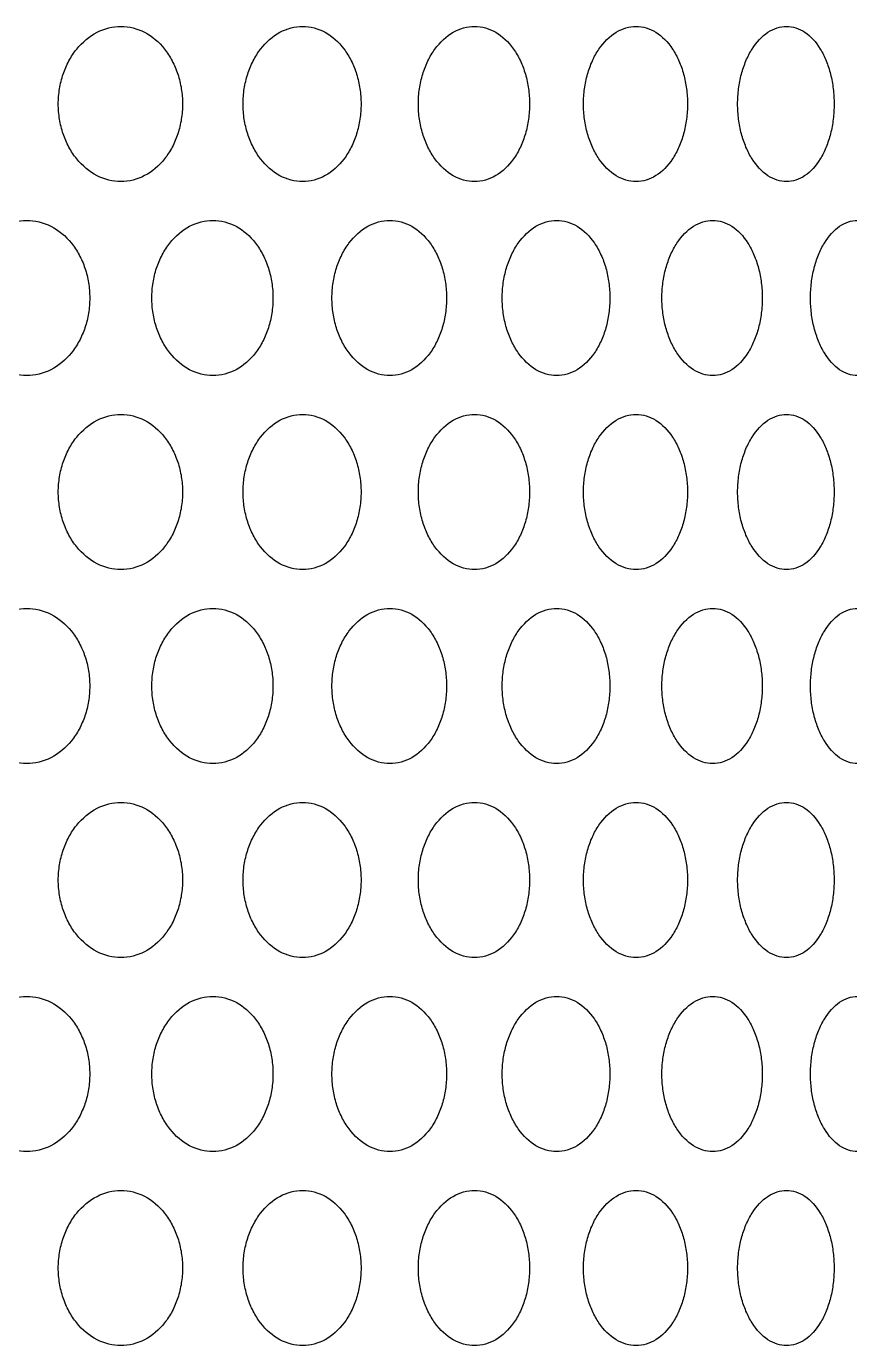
# Model space of a CAD drawing. Header units: millimetres. Extents: x 324 to 7054, y -67 to 2159.
# Drawn here: x 845.6 to 888.1, y 345 to 413 of the extents above; entities that cross this region are included whole.
import ezdxf

# ---------------------------------------------------------------- set-up
doc = ezdxf.new("R2010")
doc.units = ezdxf.units.MM
doc.header["$LTSCALE"] = 153.67
doc.layers.add('02___PRT_ALL_AXES', color=7, linetype='CONTINUOUS')

msp = doc.modelspace()

# ---------------------------------------------------------------- linework, layer by layer
at = {"layer": '02___PRT_ALL_AXES', "linetype": 'Continuous'}
for points in [[(847.27624, 409), (847.27652, 409.26583), (847.31869, 409.78945), (847.50605, 410.54514), (847.80588, 411.23528), (848.34551, 412.04859), (849.24069, 412.7909), (850.50523, 413.10456), (851.75798, 412.79082), (852.63553, 412.05038), (853.16167, 411.2386), (853.45383, 410.54817), (853.63618, 409.79095), (853.67715, 409.2663), (853.67742, 409)], [(856.79919, 409), (856.79946, 409.26583), (856.83959, 409.78945), (857.0179, 410.54514), (857.3032, 411.23528), (857.81655, 412.04859), (858.66777, 412.7909), (859.86921, 413.10456), (861.05834, 412.79082), (861.89062, 412.05038), (862.38939, 411.2386), (862.66629, 410.54817), (862.83908, 409.79095), (862.8779, 409.2663), (862.87815, 409)], [(865.83264, 409), (865.83289, 409.26583), (865.87083, 409.78945), (866.03938, 410.54514), (866.309, 411.23528), (866.79401, 412.04859), (867.59787, 412.7909), (868.7314, 413.10456), (869.85217, 412.79082), (870.63583, 412.05038), (871.10524, 411.2386), (871.36577, 410.54817), (871.52831, 409.79095), (871.56482, 409.2663), (871.56506, 409)], [(874.34044, 409), (874.34068, 409.26583), (874.37627, 409.78945), (874.53437, 410.54514), (874.78724, 411.23528), (875.24198, 412.04859), (875.99525, 412.7909), (877.05633, 413.10456), (878.10425, 412.79082), (878.83617, 412.05038), (879.27434, 411.2386), (879.51745, 410.54817), (879.66908, 409.79095), (879.70314, 409.2663), (879.70336, 409)], [(882.28853, 409), (882.28875, 409.26583), (882.32185, 409.78945), (882.46888, 410.54514), (882.70398, 411.23528), (883.12662, 412.04859), (883.8263, 412.7909), (884.81069, 413.10456), (885.78155, 412.79082), (886.4588, 412.05038), (886.86397, 411.2386), (887.08869, 410.54817), (887.22882, 409.79095), (887.26029, 409.2663), (887.26049, 409)], [(853.67742, 409), (853.67715, 408.73417), (853.63633, 408.21055), (853.45474, 407.45486), (853.16343, 406.76472), (852.6373, 405.95141), (851.75897, 405.2091), (850.50284, 404.89544), (849.24168, 405.20918), (848.34732, 405.94962), (847.8077, 406.7614), (847.50699, 407.45183), (847.31885, 408.20905), (847.27652, 408.7337), (847.27624, 409)], [(862.87815, 409), (862.87789, 408.73417), (862.83922, 408.21055), (862.66715, 407.45486), (862.39107, 406.76472), (861.8923, 405.95141), (861.05928, 405.2091), (859.86694, 404.89544), (858.6687, 405.20918), (857.81827, 405.94962), (857.30493, 406.7614), (857.01879, 407.45183), (856.83974, 408.20905), (856.79945, 408.7337), (856.79919, 409)], [(871.56506, 409), (871.56482, 408.73417), (871.52844, 408.21055), (871.36658, 407.45486), (871.10682, 406.76472), (870.63742, 405.95141), (869.85305, 405.2091), (868.72926, 404.89544), (867.59875, 405.20918), (866.79564, 405.94962), (866.31063, 406.7614), (866.04022, 407.45183), (865.87097, 408.20905), (865.83289, 408.7337), (865.83264, 409)], [(879.70336, 409), (879.70314, 408.73417), (879.66921, 408.21055), (879.5182, 407.45486), (879.27581, 406.76472), (878.83765, 405.95141), (878.10507, 405.2091), (877.05433, 404.89544), (875.99608, 405.20918), (875.2435, 405.94962), (874.78877, 406.7614), (874.53516, 407.45183), (874.3764, 408.20905), (874.34067, 408.7337), (874.34044, 409)], [(887.26049, 409), (887.26028, 408.73417), (887.22893, 408.21055), (887.08938, 407.45486), (886.86533, 406.76472), (886.46017, 405.95141), (885.78231, 405.2091), (884.80883, 404.89544), (883.82707, 405.20918), (883.12804, 405.94962), (882.7054, 406.7614), (882.46961, 407.45183), (882.32197, 408.20905), (882.28874, 408.7337), (882.28853, 409)], [(842.34305, 399), (842.34334, 399.26583), (842.38646, 399.78945), (842.57807, 400.54514), (842.88472, 401.23528), (843.43668, 402.04859), (844.3525, 402.7909), (845.64671, 403.10456), (846.9294, 402.79082), (847.82828, 402.05038), (848.36732, 401.2386), (848.66669, 400.54817), (848.85354, 399.79095), (848.89552, 399.2663), (848.8958, 399)], [(852.09656, 399), (852.09684, 399.26583), (852.13801, 399.78945), (852.32094, 400.54514), (852.61365, 401.23528), (853.1404, 402.04859), (854.01404, 402.7909), (855.24764, 403.10456), (856.4692, 402.79082), (857.32454, 402.05038), (857.83725, 401.2386), (858.12193, 400.54817), (858.29958, 399.79095), (858.3395, 399.2663), (858.33976, 399)], [(861.37941, 399), (861.37967, 399.26583), (861.41873, 399.78945), (861.59224, 400.54514), (861.86984, 401.23528), (862.36927, 402.04859), (863.19722, 402.7909), (864.36529, 403.10456), (865.52082, 402.79082), (866.3292, 402.05038), (866.81353, 401.2386), (867.08238, 400.54817), (867.25013, 399.79095), (867.28781, 399.2663), (867.28806, 399)], [(870.15443, 399), (870.15467, 399.26583), (870.19146, 399.78945), (870.35486, 400.54514), (870.61623, 401.23528), (871.08635, 402.04859), (871.8653, 402.7909), (872.96316, 403.10456), (874.04804, 402.79082), (874.80622, 402.05038), (875.26023, 401.2386), (875.51218, 400.54817), (875.66934, 399.79095), (875.70465, 399.2663), (875.70488, 399)], [(878.38649, 399), (878.38672, 399.26583), (878.42108, 399.78945), (878.57372, 400.54514), (878.81783, 401.23528), (879.25674, 402.04859), (879.98358, 402.7909), (881.00683, 403.10456), (882.01672, 402.79082), (882.72166, 402.05038), (883.14354, 401.2386), (883.37757, 400.54817), (883.52353, 399.79095), (883.55631, 399.2663), (883.55652, 399)], [(886.04264, 399), (886.04286, 399.26583), (886.07467, 399.78945), (886.21593, 400.54514), (886.44179, 401.23528), (886.84774, 402.04859), (887.51956, 402.7909), (888.4641, 403.10456), (889.39496, 402.79082), (890.04385, 402.05038), (890.4319, 401.2386), (890.64708, 400.54817), (890.78124, 399.79095), (890.81137, 399.2663), (890.81157, 399)], [(848.8958, 399), (848.89552, 398.73417), (848.85369, 398.21055), (848.66761, 397.45486), (848.36913, 396.76472), (847.83009, 395.95141), (846.93041, 395.2091), (845.64427, 394.89544), (844.35351, 395.20918), (843.43854, 395.94962), (842.88658, 396.7614), (842.57902, 397.45183), (842.38662, 398.20905), (842.34333, 398.7337), (842.34305, 399)], [(858.33976, 399), (858.33949, 398.73417), (858.29973, 398.21055), (858.12281, 397.45486), (857.83897, 396.76472), (857.32626, 395.95141), (856.47016, 395.2091), (855.24531, 394.89544), (854.015, 395.20918), (853.14217, 395.94962), (852.61542, 396.7614), (852.32185, 397.45183), (852.13816, 398.20905), (852.09683, 398.7337), (852.09656, 399)], [(867.28806, 399), (867.28781, 398.73417), (867.25026, 398.21055), (867.08321, 397.45486), (866.81516, 396.76472), (866.33083, 395.95141), (865.52173, 395.2091), (864.36309, 394.89544), (863.19813, 395.20918), (862.37095, 395.94962), (861.87152, 396.7614), (861.5931, 397.45183), (861.41887, 398.20905), (861.37967, 398.7337), (861.37941, 399)], [(875.70488, 399), (875.70464, 398.73417), (875.66947, 398.21055), (875.51296, 397.45486), (875.26176, 396.76472), (874.80775, 395.95141), (874.0489, 395.2091), (872.96109, 394.89544), (871.86616, 395.20918), (871.08792, 395.94962), (870.61782, 396.7614), (870.35567, 397.45183), (870.19159, 398.20905), (870.15467, 398.7337), (870.15443, 399)], [(883.55652, 399), (883.5563, 398.73417), (883.52365, 398.21055), (883.3783, 397.45486), (883.14496, 396.76472), (882.72308, 395.95141), (882.01752, 395.2091), (881.0049, 394.89544), (879.98438, 395.20918), (879.25821, 395.94962), (878.81931, 396.7614), (878.57449, 397.45183), (878.42121, 398.20905), (878.38671, 398.7337), (878.38649, 399)], [(890.81157, 399), (890.81137, 398.73417), (890.78135, 398.21055), (890.64775, 397.45486), (890.4332, 396.76472), (890.04516, 395.95141), (889.3957, 395.2091), (888.46232, 394.89544), (887.5203, 395.20918), (886.84911, 395.94962), (886.44316, 396.7614), (886.21664, 397.45183), (886.07478, 398.20905), (886.04285, 398.7337), (886.04264, 399)], [(847.27624, 389), (847.27652, 389.26583), (847.31869, 389.78945), (847.50605, 390.54514), (847.80588, 391.23528), (848.34551, 392.04859), (849.24069, 392.7909), (850.50523, 393.10456), (851.75798, 392.79082), (852.63553, 392.05038), (853.16167, 391.2386), (853.45383, 390.54817), (853.63618, 389.79095), (853.67715, 389.2663), (853.67742, 389)], [(856.79919, 389), (856.79946, 389.26583), (856.83959, 389.78945), (857.0179, 390.54514), (857.3032, 391.23528), (857.81655, 392.04859), (858.66777, 392.7909), (859.86921, 393.10456), (861.05834, 392.79082), (861.89062, 392.05038), (862.38939, 391.2386), (862.66629, 390.54817), (862.83908, 389.79095), (862.8779, 389.2663), (862.87815, 389)], [(865.83264, 389), (865.83289, 389.26583), (865.87083, 389.78945), (866.03938, 390.54514), (866.309, 391.23528), (866.79401, 392.04859), (867.59787, 392.7909), (868.7314, 393.10456), (869.85217, 392.79082), (870.63583, 392.05038), (871.10524, 391.2386), (871.36577, 390.54817), (871.52831, 389.79095), (871.56482, 389.2663), (871.56506, 389)], [(874.34044, 389), (874.34068, 389.26583), (874.37627, 389.78945), (874.53437, 390.54514), (874.78724, 391.23528), (875.24198, 392.04859), (875.99525, 392.7909), (877.05633, 393.10456), (878.10425, 392.79082), (878.83617, 392.05038), (879.27434, 391.2386), (879.51745, 390.54817), (879.66908, 389.79095), (879.70314, 389.2663), (879.70336, 389)], [(882.28853, 389), (882.28875, 389.26583), (882.32185, 389.78945), (882.46888, 390.54514), (882.70398, 391.23528), (883.12662, 392.04859), (883.8263, 392.7909), (884.81069, 393.10456), (885.78155, 392.79082), (886.4588, 392.05038), (886.86397, 391.2386), (887.08869, 390.54817), (887.22882, 389.79095), (887.26029, 389.2663), (887.26049, 389)], [(853.67742, 389), (853.67715, 388.73417), (853.63633, 388.21055), (853.45474, 387.45486), (853.16343, 386.76472), (852.6373, 385.95141), (851.75897, 385.2091), (850.50284, 384.89544), (849.24168, 385.20918), (848.34732, 385.94962), (847.8077, 386.7614), (847.50699, 387.45183), (847.31885, 388.20905), (847.27652, 388.7337), (847.27624, 389)], [(862.87815, 389), (862.87789, 388.73417), (862.83922, 388.21055), (862.66715, 387.45486), (862.39107, 386.76472), (861.8923, 385.95141), (861.05928, 385.2091), (859.86694, 384.89544), (858.6687, 385.20918), (857.81827, 385.94962), (857.30493, 386.7614), (857.01879, 387.45183), (856.83974, 388.20905), (856.79945, 388.7337), (856.79919, 389)], [(871.56506, 389), (871.56482, 388.73417), (871.52844, 388.21055), (871.36658, 387.45486), (871.10682, 386.76472), (870.63742, 385.95141), (869.85305, 385.2091), (868.72926, 384.89544), (867.59875, 385.20918), (866.79564, 385.94962), (866.31063, 386.7614), (866.04022, 387.45183), (865.87097, 388.20905), (865.83289, 388.7337), (865.83264, 389)], [(879.70336, 389), (879.70314, 388.73417), (879.66921, 388.21055), (879.5182, 387.45486), (879.27581, 386.76472), (878.83765, 385.95141), (878.10507, 385.2091), (877.05433, 384.89544), (875.99608, 385.20918), (875.2435, 385.94962), (874.78877, 386.7614), (874.53516, 387.45183), (874.3764, 388.20905), (874.34067, 388.7337), (874.34044, 389)], [(887.26049, 389), (887.26028, 388.73417), (887.22893, 388.21055), (887.08938, 387.45486), (886.86533, 386.76472), (886.46017, 385.95141), (885.78231, 385.2091), (884.80883, 384.89544), (883.82707, 385.20918), (883.12804, 385.94962), (882.7054, 386.7614), (882.46961, 387.45183), (882.32197, 388.20905), (882.28874, 388.7337), (882.28853, 389)], [(842.34305, 379), (842.34334, 379.26583), (842.38646, 379.78945), (842.57807, 380.54514), (842.88472, 381.23528), (843.43668, 382.04859), (844.3525, 382.7909), (845.64671, 383.10456), (846.9294, 382.79082), (847.82828, 382.05038), (848.36732, 381.2386), (848.66669, 380.54817), (848.85354, 379.79095), (848.89552, 379.2663), (848.8958, 379)], [(852.09656, 379), (852.09684, 379.26583), (852.13801, 379.78945), (852.32094, 380.54514), (852.61365, 381.23528), (853.1404, 382.04859), (854.01404, 382.7909), (855.24764, 383.10456), (856.4692, 382.79082), (857.32454, 382.05038), (857.83725, 381.2386), (858.12193, 380.54817), (858.29958, 379.79095), (858.3395, 379.2663), (858.33976, 379)], [(861.37941, 379), (861.37967, 379.26583), (861.41873, 379.78945), (861.59224, 380.54514), (861.86984, 381.23528), (862.36927, 382.04859), (863.19722, 382.7909), (864.36529, 383.10456), (865.52082, 382.79082), (866.3292, 382.05038), (866.81353, 381.2386), (867.08238, 380.54817), (867.25013, 379.79095), (867.28781, 379.2663), (867.28806, 379)], [(870.15443, 379), (870.15467, 379.26583), (870.19146, 379.78945), (870.35486, 380.54514), (870.61623, 381.23528), (871.08635, 382.04859), (871.8653, 382.7909), (872.96316, 383.10456), (874.04804, 382.79082), (874.80622, 382.05038), (875.26023, 381.2386), (875.51218, 380.54817), (875.66934, 379.79095), (875.70465, 379.2663), (875.70488, 379)], [(878.38649, 379), (878.38672, 379.26583), (878.42108, 379.78945), (878.57372, 380.54514), (878.81783, 381.23528), (879.25674, 382.04859), (879.98358, 382.7909), (881.00683, 383.10456), (882.01672, 382.79082), (882.72166, 382.05038), (883.14354, 381.2386), (883.37757, 380.54817), (883.52353, 379.79095), (883.55631, 379.2663), (883.55652, 379)], [(886.04264, 379), (886.04286, 379.26583), (886.07467, 379.78945), (886.21593, 380.54514), (886.44179, 381.23528), (886.84774, 382.04859), (887.51956, 382.7909), (888.4641, 383.10456), (889.39496, 382.79082), (890.04385, 382.05038), (890.4319, 381.2386), (890.64708, 380.54817), (890.78124, 379.79095), (890.81137, 379.2663), (890.81157, 379)], [(848.8958, 379), (848.89552, 378.73417), (848.85369, 378.21055), (848.66761, 377.45486), (848.36913, 376.76472), (847.83009, 375.95141), (846.93041, 375.2091), (845.64427, 374.89544), (844.35351, 375.20918), (843.43854, 375.94962), (842.88658, 376.7614), (842.57902, 377.45183), (842.38662, 378.20905), (842.34333, 378.7337), (842.34305, 379)], [(858.33976, 379), (858.33949, 378.73417), (858.29973, 378.21055), (858.12281, 377.45486), (857.83897, 376.76472), (857.32626, 375.95141), (856.47016, 375.2091), (855.24531, 374.89544), (854.015, 375.20918), (853.14217, 375.94962), (852.61542, 376.7614), (852.32185, 377.45183), (852.13816, 378.20905), (852.09683, 378.7337), (852.09656, 379)], [(867.28806, 379), (867.28781, 378.73417), (867.25026, 378.21055), (867.08321, 377.45486), (866.81516, 376.76472), (866.33083, 375.95141), (865.52173, 375.2091), (864.36309, 374.89544), (863.19813, 375.20918), (862.37095, 375.94962), (861.87152, 376.7614), (861.5931, 377.45183), (861.41887, 378.20905), (861.37967, 378.7337), (861.37941, 379)], [(875.70488, 379), (875.70464, 378.73417), (875.66947, 378.21055), (875.51296, 377.45486), (875.26176, 376.76472), (874.80775, 375.95141), (874.0489, 375.2091), (872.96109, 374.89544), (871.86616, 375.20918), (871.08792, 375.94962), (870.61782, 376.7614), (870.35567, 377.45183), (870.19159, 378.20905), (870.15467, 378.7337), (870.15443, 379)], [(883.55652, 379), (883.5563, 378.73417), (883.52365, 378.21055), (883.3783, 377.45486), (883.14496, 376.76472), (882.72308, 375.95141), (882.01752, 375.2091), (881.0049, 374.89544), (879.98438, 375.20918), (879.25821, 375.94962), (878.81931, 376.7614), (878.57449, 377.45183), (878.42121, 378.20905), (878.38671, 378.7337), (878.38649, 379)], [(890.81157, 379), (890.81137, 378.73417), (890.78135, 378.21055), (890.64775, 377.45486), (890.4332, 376.76472), (890.04516, 375.95141), (889.3957, 375.2091), (888.46232, 374.89544), (887.5203, 375.20918), (886.84911, 375.94962), (886.44316, 376.7614), (886.21664, 377.45183), (886.07478, 378.20905), (886.04285, 378.7337), (886.04264, 379)], [(847.27624, 369), (847.27652, 369.26583), (847.31869, 369.78945), (847.50605, 370.54514), (847.80588, 371.23528), (848.34551, 372.04859), (849.24069, 372.7909), (850.50523, 373.10456), (851.75798, 372.79082), (852.63553, 372.05038), (853.16167, 371.2386), (853.45383, 370.54817), (853.63618, 369.79095), (853.67715, 369.2663), (853.67742, 369)], [(856.79919, 369), (856.79946, 369.26583), (856.83959, 369.78945), (857.0179, 370.54514), (857.3032, 371.23528), (857.81655, 372.04859), (858.66777, 372.7909), (859.86921, 373.10456), (861.05834, 372.79082), (861.89062, 372.05038), (862.38939, 371.2386), (862.66629, 370.54817), (862.83908, 369.79095), (862.8779, 369.2663), (862.87815, 369)], [(865.83264, 369), (865.83289, 369.26583), (865.87083, 369.78945), (866.03938, 370.54514), (866.309, 371.23528), (866.79401, 372.04859), (867.59787, 372.7909), (868.7314, 373.10456), (869.85217, 372.79082), (870.63583, 372.05038), (871.10524, 371.2386), (871.36577, 370.54817), (871.52831, 369.79095), (871.56482, 369.2663), (871.56506, 369)], [(874.34044, 369), (874.34068, 369.26583), (874.37627, 369.78945), (874.53437, 370.54514), (874.78724, 371.23528), (875.24198, 372.04859), (875.99525, 372.7909), (877.05633, 373.10456), (878.10425, 372.79082), (878.83617, 372.05038), (879.27434, 371.2386), (879.51745, 370.54817), (879.66908, 369.79095), (879.70314, 369.2663), (879.70336, 369)], [(882.28853, 369), (882.28875, 369.26583), (882.32185, 369.78945), (882.46888, 370.54514), (882.70398, 371.23528), (883.12662, 372.04859), (883.8263, 372.7909), (884.81069, 373.10456), (885.78155, 372.79082), (886.4588, 372.05038), (886.86397, 371.2386), (887.08869, 370.54817), (887.22882, 369.79095), (887.26029, 369.2663), (887.26049, 369)], [(853.67742, 369), (853.67715, 368.73417), (853.63633, 368.21055), (853.45474, 367.45486), (853.16343, 366.76472), (852.6373, 365.95141), (851.75897, 365.2091), (850.50284, 364.89544), (849.24168, 365.20918), (848.34732, 365.94962), (847.8077, 366.7614), (847.50699, 367.45183), (847.31885, 368.20905), (847.27652, 368.7337), (847.27624, 369)], [(862.87815, 369), (862.87789, 368.73417), (862.83922, 368.21055), (862.66715, 367.45486), (862.39107, 366.76472), (861.8923, 365.95141), (861.05928, 365.2091), (859.86694, 364.89544), (858.6687, 365.20918), (857.81827, 365.94962), (857.30493, 366.7614), (857.01879, 367.45183), (856.83974, 368.20905), (856.79945, 368.7337), (856.79919, 369)], [(871.56506, 369), (871.56482, 368.73417), (871.52844, 368.21055), (871.36658, 367.45486), (871.10682, 366.76472), (870.63742, 365.95141), (869.85305, 365.2091), (868.72926, 364.89544), (867.59875, 365.20918), (866.79564, 365.94962), (866.31063, 366.7614), (866.04022, 367.45183), (865.87097, 368.20905), (865.83289, 368.7337), (865.83264, 369)], [(879.70336, 369), (879.70314, 368.73417), (879.66921, 368.21055), (879.5182, 367.45486), (879.27581, 366.76472), (878.83765, 365.95141), (878.10507, 365.2091), (877.05433, 364.89544), (875.99608, 365.20918), (875.2435, 365.94962), (874.78877, 366.7614), (874.53516, 367.45183), (874.3764, 368.20905), (874.34067, 368.7337), (874.34044, 369)], [(887.26049, 369), (887.26028, 368.73417), (887.22893, 368.21055), (887.08938, 367.45486), (886.86533, 366.76472), (886.46017, 365.95141), (885.78231, 365.2091), (884.80883, 364.89544), (883.82707, 365.20918), (883.12804, 365.94962), (882.7054, 366.7614), (882.46961, 367.45183), (882.32197, 368.20905), (882.28874, 368.7337), (882.28853, 369)], [(842.34305, 359), (842.34334, 359.26583), (842.38646, 359.78945), (842.57807, 360.54514), (842.88472, 361.23528), (843.43668, 362.04859), (844.3525, 362.7909), (845.64671, 363.10456), (846.9294, 362.79082), (847.82828, 362.05038), (848.36732, 361.2386), (848.66669, 360.54817), (848.85354, 359.79095), (848.89552, 359.2663), (848.8958, 359)], [(852.09656, 359), (852.09684, 359.26583), (852.13801, 359.78945), (852.32094, 360.54514), (852.61365, 361.23528), (853.1404, 362.04859), (854.01404, 362.7909), (855.24764, 363.10456), (856.4692, 362.79082), (857.32454, 362.05038), (857.83725, 361.2386), (858.12193, 360.54817), (858.29958, 359.79095), (858.3395, 359.2663), (858.33976, 359)], [(861.37941, 359), (861.37967, 359.26583), (861.41873, 359.78945), (861.59224, 360.54514), (861.86984, 361.23528), (862.36927, 362.04859), (863.19722, 362.7909), (864.36529, 363.10456), (865.52082, 362.79082), (866.3292, 362.05038), (866.81353, 361.2386), (867.08238, 360.54817), (867.25013, 359.79095), (867.28781, 359.2663), (867.28806, 359)], [(870.15443, 359), (870.15467, 359.26583), (870.19146, 359.78945), (870.35486, 360.54514), (870.61623, 361.23528), (871.08635, 362.04859), (871.8653, 362.7909), (872.96316, 363.10456), (874.04804, 362.79082), (874.80622, 362.05038), (875.26023, 361.2386), (875.51218, 360.54817), (875.66934, 359.79095), (875.70465, 359.2663), (875.70488, 359)], [(878.38649, 359), (878.38672, 359.26583), (878.42108, 359.78945), (878.57372, 360.54514), (878.81783, 361.23528), (879.25674, 362.04859), (879.98358, 362.7909), (881.00683, 363.10456), (882.01672, 362.79082), (882.72166, 362.05038), (883.14354, 361.2386), (883.37757, 360.54817), (883.52353, 359.79095), (883.55631, 359.2663), (883.55652, 359)], [(886.04264, 359), (886.04286, 359.26583), (886.07467, 359.78945), (886.21593, 360.54514), (886.44179, 361.23528), (886.84774, 362.04859), (887.51956, 362.7909), (888.4641, 363.10456), (889.39496, 362.79082), (890.04385, 362.05038), (890.4319, 361.2386), (890.64708, 360.54817), (890.78124, 359.79095), (890.81137, 359.2663), (890.81157, 359)], [(848.8958, 359), (848.89552, 358.73417), (848.85369, 358.21055), (848.66761, 357.45486), (848.36913, 356.76472), (847.83009, 355.95141), (846.93041, 355.2091), (845.64427, 354.89544), (844.35351, 355.20918), (843.43854, 355.94962), (842.88658, 356.7614), (842.57902, 357.45183), (842.38662, 358.20905), (842.34333, 358.7337), (842.34305, 359)], [(858.33976, 359), (858.33949, 358.73417), (858.29973, 358.21055), (858.12281, 357.45486), (857.83897, 356.76472), (857.32626, 355.95141), (856.47016, 355.2091), (855.24531, 354.89544), (854.015, 355.20918), (853.14217, 355.94962), (852.61542, 356.7614), (852.32185, 357.45183), (852.13816, 358.20905), (852.09683, 358.7337), (852.09656, 359)], [(867.28806, 359), (867.28781, 358.73417), (867.25026, 358.21055), (867.08321, 357.45486), (866.81516, 356.76472), (866.33083, 355.95141), (865.52173, 355.2091), (864.36309, 354.89544), (863.19813, 355.20918), (862.37095, 355.94962), (861.87152, 356.7614), (861.5931, 357.45183), (861.41887, 358.20905), (861.37967, 358.7337), (861.37941, 359)], [(875.70488, 359), (875.70464, 358.73417), (875.66947, 358.21055), (875.51296, 357.45486), (875.26176, 356.76472), (874.80775, 355.95141), (874.0489, 355.2091), (872.96109, 354.89544), (871.86616, 355.20918), (871.08792, 355.94962), (870.61782, 356.7614), (870.35567, 357.45183), (870.19159, 358.20905), (870.15467, 358.7337), (870.15443, 359)], [(883.55652, 359), (883.5563, 358.73417), (883.52365, 358.21055), (883.3783, 357.45486), (883.14496, 356.76472), (882.72308, 355.95141), (882.01752, 355.2091), (881.0049, 354.89544), (879.98438, 355.20918), (879.25821, 355.94962), (878.81931, 356.7614), (878.57449, 357.45183), (878.42121, 358.20905), (878.38671, 358.7337), (878.38649, 359)], [(890.81157, 359), (890.81137, 358.73417), (890.78135, 358.21055), (890.64775, 357.45486), (890.4332, 356.76472), (890.04516, 355.95141), (889.3957, 355.2091), (888.46232, 354.89544), (887.5203, 355.20918), (886.84911, 355.94962), (886.44316, 356.7614), (886.21664, 357.45183), (886.07478, 358.20905), (886.04285, 358.7337), (886.04264, 359)], [(847.27624, 349), (847.27652, 349.26583), (847.31869, 349.78945), (847.50605, 350.54514), (847.80588, 351.23528), (848.34551, 352.04859), (849.24069, 352.7909), (850.50523, 353.10456), (851.75798, 352.79082), (852.63553, 352.05038), (853.16167, 351.2386), (853.45383, 350.54817), (853.63618, 349.79095), (853.67715, 349.2663), (853.67742, 349)], [(856.79919, 349), (856.79946, 349.26583), (856.83959, 349.78945), (857.0179, 350.54514), (857.3032, 351.23528), (857.81655, 352.04859), (858.66777, 352.7909), (859.86921, 353.10456), (861.05834, 352.79082), (861.89062, 352.05038), (862.38939, 351.2386), (862.66629, 350.54817), (862.83908, 349.79095), (862.8779, 349.2663), (862.87815, 349)], [(865.83264, 349), (865.83289, 349.26583), (865.87083, 349.78945), (866.03938, 350.54514), (866.309, 351.23528), (866.79401, 352.04859), (867.59787, 352.7909), (868.7314, 353.10456), (869.85217, 352.79082), (870.63583, 352.05038), (871.10524, 351.2386), (871.36577, 350.54817), (871.52831, 349.79095), (871.56482, 349.2663), (871.56506, 349)], [(874.34044, 349), (874.34068, 349.26583), (874.37627, 349.78945), (874.53437, 350.54514), (874.78724, 351.23528), (875.24198, 352.04859), (875.99525, 352.7909), (877.05633, 353.10456), (878.10425, 352.79082), (878.83617, 352.05038), (879.27434, 351.2386), (879.51745, 350.54817), (879.66908, 349.79095), (879.70314, 349.2663), (879.70336, 349)], [(882.28853, 349), (882.28875, 349.26583), (882.32185, 349.78945), (882.46888, 350.54514), (882.70398, 351.23528), (883.12662, 352.04859), (883.8263, 352.7909), (884.81069, 353.10456), (885.78155, 352.79082), (886.4588, 352.05038), (886.86397, 351.2386), (887.08869, 350.54817), (887.22882, 349.79095), (887.26029, 349.2663), (887.26049, 349)], [(853.67742, 349), (853.67715, 348.73417), (853.63633, 348.21055), (853.45474, 347.45486), (853.16343, 346.76472), (852.6373, 345.95141), (851.75897, 345.2091), (850.50284, 344.89544), (849.24168, 345.20918), (848.34732, 345.94962), (847.8077, 346.7614), (847.50699, 347.45183), (847.31885, 348.20905), (847.27652, 348.7337), (847.27624, 349)], [(862.87815, 349), (862.87789, 348.73417), (862.83922, 348.21055), (862.66715, 347.45486), (862.39107, 346.76472), (861.8923, 345.95141), (861.05928, 345.2091), (859.86694, 344.89544), (858.6687, 345.20918), (857.81827, 345.94962), (857.30493, 346.7614), (857.01879, 347.45183), (856.83974, 348.20905), (856.79945, 348.7337), (856.79919, 349)], [(871.56506, 349), (871.56482, 348.73417), (871.52844, 348.21055), (871.36658, 347.45486), (871.10682, 346.76472), (870.63742, 345.95141), (869.85305, 345.2091), (868.72926, 344.89544), (867.59875, 345.20918), (866.79564, 345.94962), (866.31063, 346.7614), (866.04022, 347.45183), (865.87097, 348.20905), (865.83289, 348.7337), (865.83264, 349)], [(879.70336, 349), (879.70314, 348.73417), (879.66921, 348.21055), (879.5182, 347.45486), (879.27581, 346.76472), (878.83765, 345.95141), (878.10507, 345.2091), (877.05433, 344.89544), (875.99608, 345.20918), (875.2435, 345.94962), (874.78877, 346.7614), (874.53516, 347.45183), (874.3764, 348.20905), (874.34067, 348.7337), (874.34044, 349)], [(887.26049, 349), (887.26028, 348.73417), (887.22893, 348.21055), (887.08938, 347.45486), (886.86533, 346.76472), (886.46017, 345.95141), (885.78231, 345.2091), (884.80883, 344.89544), (883.82707, 345.20918), (883.12804, 345.94962), (882.7054, 346.7614), (882.46961, 347.45183), (882.32197, 348.20905), (882.28874, 348.7337), (882.28853, 349)]]:
    msp.add_open_spline(points, degree=3, knots=[0, 0, 0, 0, 0.0625, 0.125, 0.1875, 0.25, 0.375, 0.5, 0.625, 0.75, 0.8125, 0.875, 0.9375, 1, 1, 1, 1], dxfattribs=at)

doc.saveas('drawing.dxf')
